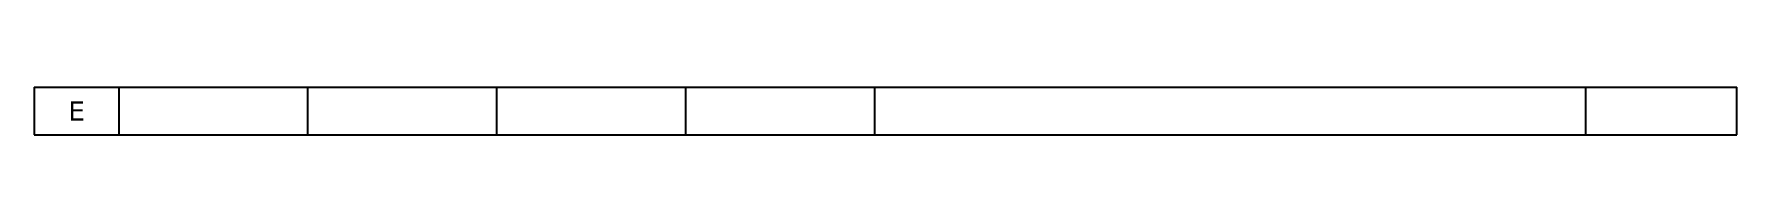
# Model space of a CAD drawing. Header units: millimetres. Extents: x 0 to 69574, y -5 to 41746.
# Drawn here: x 0 to 190.6, y -5.3 to 0 of the extents above; entities that cross this region are included whole.
import ezdxf
from ezdxf.enums import TextEntityAlignment as Align

# ---------------------------------------------------------------- set-up
doc = ezdxf.new("R2010")
doc.units = ezdxf.units.MM
doc.layers.add('210-0', color=7, linetype='Continuous')
doc.styles.add('PDF Verdana', font='verdana.ttf')

# ---------------------------------------------------------------- blocks, each defined once
blk = doc.blocks.new('A$C98ada49a')
at = {"layer": '210-0'}
for p, q in [((9.53, -5.34), (9.53, 0)), ((30.62, -5.34), (30.62, 0)), ((51.8, -5.34), (51.8, 0)), ((72.95, -5.34), (72.95, 0)), ((94.07, -5.34), (94.07, 0)), ((173.65, -5.34), (173.65, 0))]:
    blk.add_line(p, q, dxfattribs=at)
for points in [[(0, 0), (0, -5.34)], [(0, 0), (190.56, 0)], [(190.56, -5.34), (190.56, 0)], [(0, -5.34), (190.56, -5.34)]]:
    blk.add_lwpolyline(points, dxfattribs=at)
at = {"layer": '210-0', "insert": (4.76, -2.67), "char_height": 2.13, "attachment_point": 5, "style": 'PDF Verdana'}
blk.add_mtext('E', dxfattribs=at)
at = {"layer": '210-0', "style": 'PDF Verdana'}
for tag, p in [('DATE_C', (20.07, -2.67)), ('NAME_C', (41.21, -2.88)), ('VERIF_C', (62.37, -2.88)), ('APPR_C', (83.51, -2.88)), ('STAT_C', (182.1, -2.67))]:
    blk.add_attdef(tag, text='', height=2.13, dxfattribs=at).set_placement(p, align=Align.MIDDLE_CENTER)
blk.add_attdef('MOD_C', text='', height=2.13, dxfattribs=at).set_placement((95.25, -2.88), align=Align.MIDDLE_LEFT)

msp = doc.modelspace()

# ---------------------------------------------------------------- block references
at = {"ltscale": 0.25}
msp.add_blockref('A$C98ada49a', (0, 0), dxfattribs=at)

doc.saveas('drawing.dxf')
